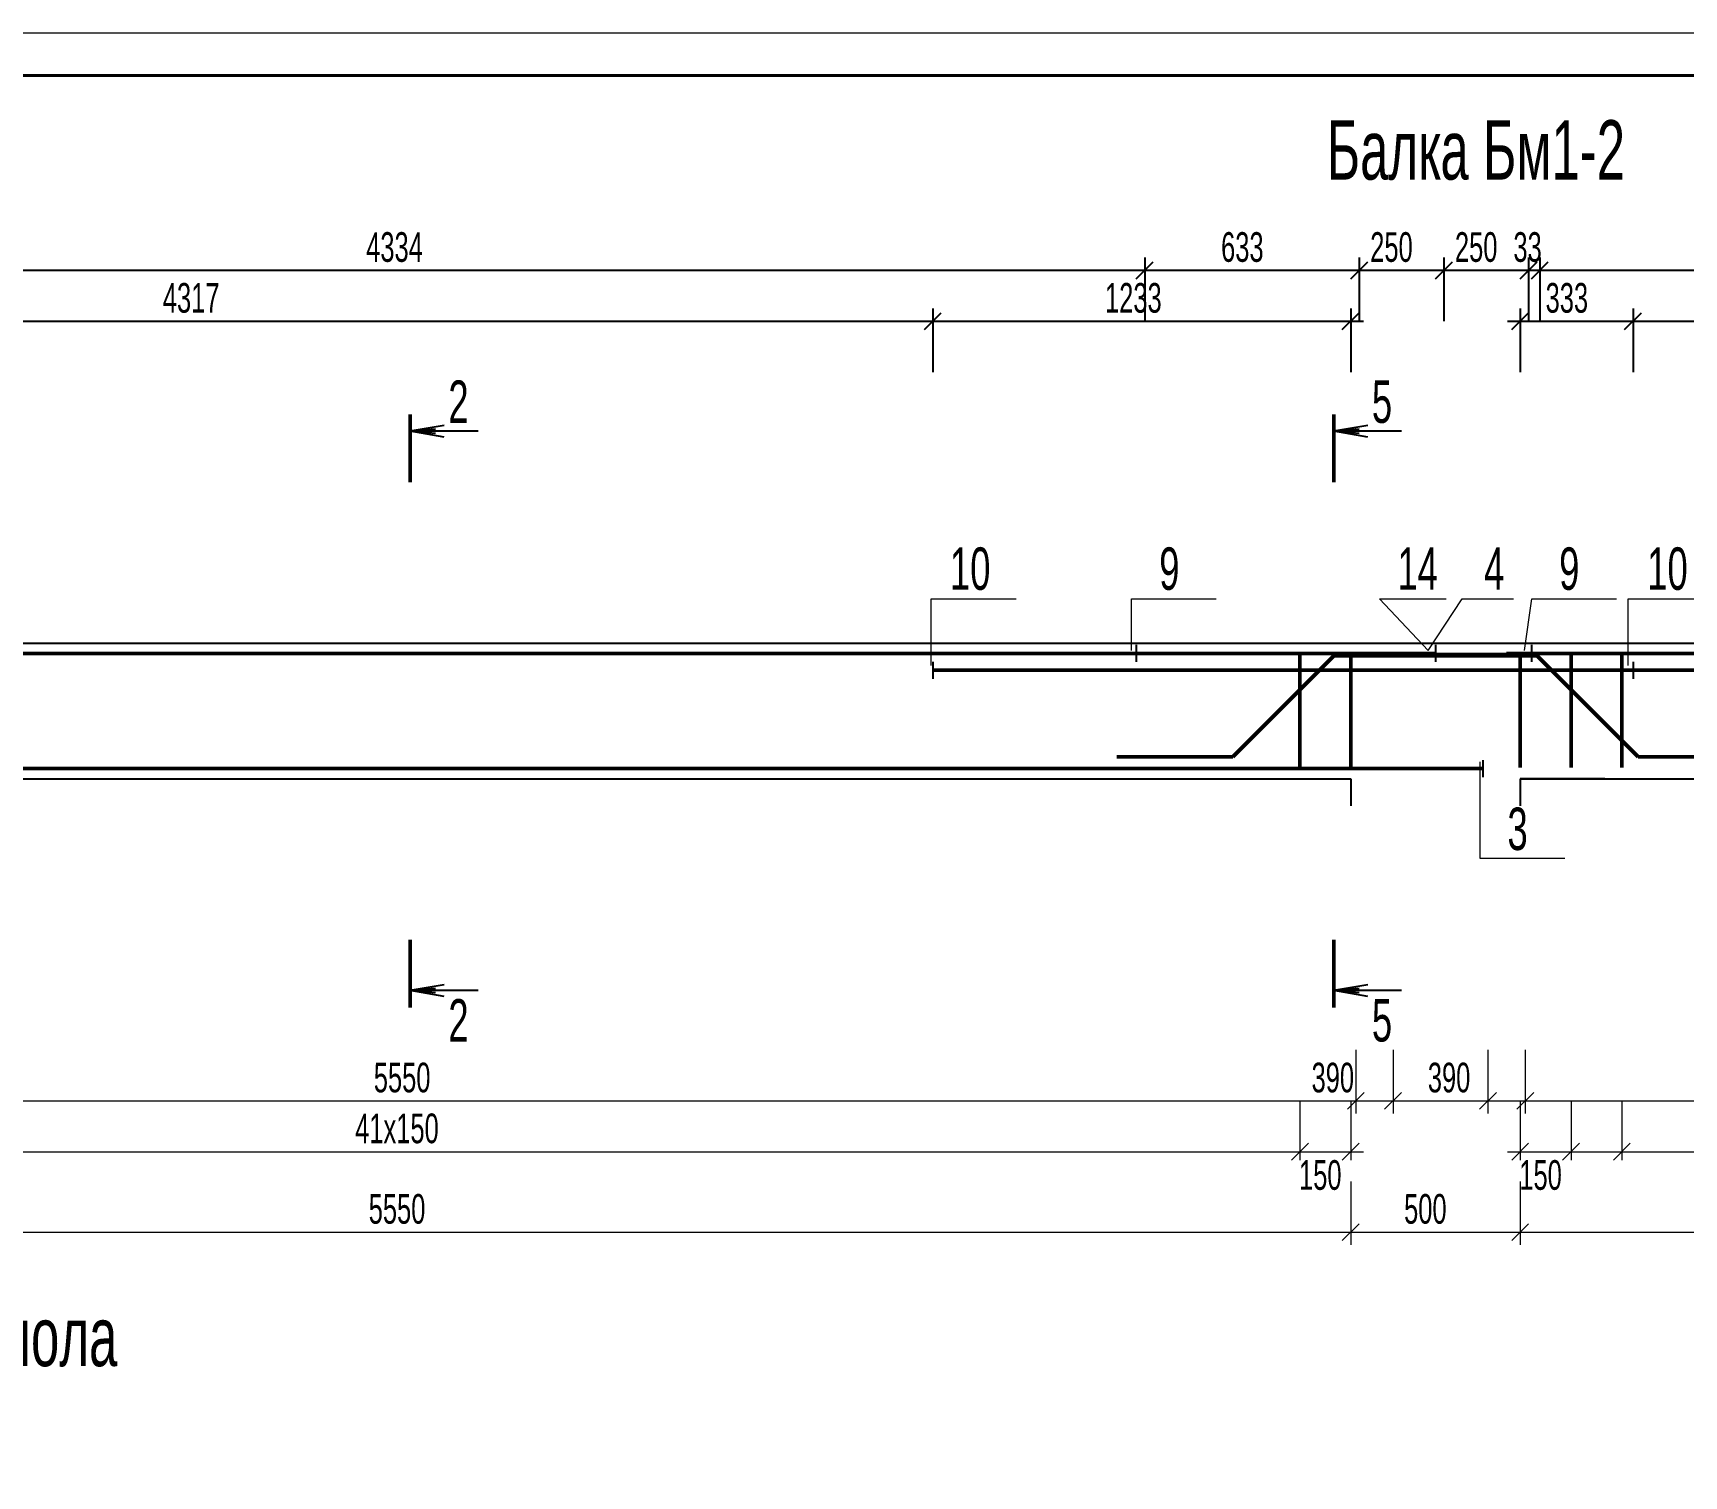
# Model space of a CAD drawing. Extents: x -483223 to 550073, y -164053 to -64662.
# Drawn here: x -190949 to -171463, y -90049 to -73022 of the extents above; entities that cross this region are included whole.
import ezdxf

# ---------------------------------------------------------------- set-up
doc = ezdxf.new("R2010")
doc.units = 0
doc.header["$MEASUREMENT"] = 0
for name, color, linetype in [('ARM', 3, 'CONTINUOUS'), ('BALKI', 62, 'CONTINUOUS'), ('OPAL', 4, 'CONTINUOUS'), ('OTM', 9, 'CONTINUOUS'), ('RAZM', 6, 'CONTINUOUS'), ('ТЕКСТ', 252, 'CONTINUOUS')]:
    doc.layers.add(name, color=color, linetype=linetype)
for name, color, linetype, lineweight in [('АРМАТУРА', 11, 'CONTINUOUS', 50), ('ОСН. ТОНКА', 250, 'CONTINUOUS', 15), ('РАМКА', 250, 'CONTINUOUS', 40), ('РОЗМІР', 250, 'CONTINUOUS', 15)]:
    doc.layers.add(name, color=color, linetype=linetype, lineweight=lineweight)
doc.styles.add('РОЗМІР', font='ARIALN.TTF', dxfattribs={"width": 0.75})

msp = doc.modelspace()

# ---------------------------------------------------------------- linework, layer by layer
at = {"layer": 'ARM', "color": 0}
for p, q in [((-177928.4292, -80242.1409), (-177928.4292, -80442.1409)), ((-174396.5262, -80242.1409), (-174396.5262, -80442.1409)), ((-174396.5231, -80242.1409), (-174396.5231, -80442.1409)), ((-173264.6292, -80242.1409), (-173264.6292, -80442.1409)), ((-180328.4262, -80442.1409), (-180328.4262, -80642.1409)), ((-177928.4292, -80342.1409), (-173396.5262, -80342.1409)), ((-175396.5262, -80342.1409), (-174396.5262, -80342.1409)), ((-175396.5262, -80342.1409), (-173264.6292, -80342.1409)), ((-172064.6292, -80442.1409), (-172064.6292, -80642.1409)), ((-173836.5286, -81602.1385), (-173836.5286, -81802.1385)), ((-173836.5255, -81602.1385), (-173836.5255, -81802.1385))]:
    msp.add_line(p, q, dxfattribs=at)
at = {"layer": 'BALKI', "color": 0}
for p, q in [((-199196.5246, -80222.1397), (-173396.5262, -80222.1397)), ((-175396.5262, -80222.1397), (-149596.5262, -80222.1397)), ((-197596.5246, -81822.1397), (-175396.5262, -81822.1397)), ((-175396.5262, -81822.1397), (-175396.5262, -82142.1409)), ((-175396.5262, -81822.1397), (-175396.5262, -82142.1409)), ((-172396.5262, -81822.1397), (-173396.5262, -81822.1397)), ((-173396.5262, -81822.1397), (-173396.5262, -82142.1409)), ((-173396.5262, -81822.1397), (-151196.5262, -81822.1397)), ((-173396.5262, -81822.1397), (-173396.5262, -82142.1409))]:
    msp.add_line(p, q, dxfattribs=at)
at = {"layer": 'OPAL', "color": 0}
msp.add_line((-176396.5262, -81822.1397), (-175396.5262, -81822.1397), dxfattribs=at)
at = {"layer": 'OTM', "color": 0}
for p, q in [((-177928.4231, -75922.1397), (-177728.4231, -75722.1397)), ((-177928.4231, -75922.1397), (-177728.4231, -75722.1397)), ((-177828.4231, -75672.1397), (-177828.4231, -76422.1397)), ((-177828.4231, -75672.1397), (-177828.4231, -76422.1397)), ((-175396.517, -75922.1397), (-175196.517, -75722.1397)), ((-175396.517, -75922.1397), (-175196.517, -75722.1397)), ((-175296.517, -75672.1397), (-175296.517, -76422.1397)), ((-175296.517, -75672.1397), (-175296.517, -76422.1397)), ((-174396.5262, -75922.1397), (-174196.5262, -75722.1397)), ((-174396.517, -75922.1397), (-174196.517, -75722.1397)), ((-174296.5262, -75672.1397), (-174296.5262, -76422.1397)), ((-174296.517, -75672.1397), (-174296.517, -76422.1397)), ((-173396.5231, -75922.1397), (-173196.5231, -75722.1397)), ((-173396.5231, -75922.1397), (-173196.5231, -75722.1397)), ((-173296.5231, -75672.1397), (-173296.5231, -76422.1397)), ((-173296.5231, -75672.1397), (-173296.5231, -76422.1397)), ((-173264.6261, -75922.1397), (-173064.6261, -75722.1397)), ((-173264.6261, -75922.1397), (-173064.6261, -75722.1397)), ((-173164.6261, -75672.1397), (-173164.6261, -76422.1397)), ((-173164.6261, -75672.1397), (-173164.6261, -76422.1397)), ((-195314.6246, -75822.1397), (-177678.4231, -75822.1397)), ((-177978.4231, -75822.1397), (-175146.517, -75822.1397)), ((-175446.517, -75822.1397), (-174146.517, -75822.1397)), ((-174446.5262, -75822.1397), (-173146.5231, -75822.1397)), ((-173446.5231, -75822.1397), (-173014.6261, -75822.1397)), ((-173314.6261, -75822.1397), (-156078.4231, -75822.1397)), ((-180428.4262, -76522.1397), (-180228.4262, -76322.1397)), ((-180428.4262, -76522.1397), (-180228.4262, -76322.1397)), ((-180328.4262, -76272.1397), (-180328.4262, -77022.1397)), ((-180328.4262, -76272.1397), (-180328.4262, -77022.1397)), ((-175496.5231, -76522.1397), (-175296.5231, -76322.1397)), ((-175396.5231, -76272.1397), (-175396.5231, -77022.1397)), ((-173496.5262, -76522.1397), (-173296.5262, -76322.1397)), ((-173396.5262, -76272.1397), (-173396.5262, -77022.1397)), ((-172164.6292, -76522.1397), (-171964.6292, -76322.1397)), ((-172164.6292, -76522.1397), (-171964.6292, -76322.1397)), ((-172064.6292, -76272.1397), (-172064.6292, -77022.1397)), ((-172064.6292, -76272.1397), (-172064.6292, -77022.1397)), ((-197746.5246, -76422.1397), (-180178.4262, -76422.1397)), ((-180478.4262, -76422.1397), (-175246.5231, -76422.1397)), ((-173546.5262, -76422.1397), (-171914.6292, -76422.1397)), ((-172214.6292, -76422.1397), (-156178.4231, -76422.1397))]:
    msp.add_line(p, q, dxfattribs=at)
at = {"layer": 'RAZM', "color": 0, "lineweight": 50}
for p, q in [((-186496.4224, -78322.1397), (-186496.4224, -77522.1397)), ((-175596.4224, -78322.1397), (-175596.4224, -77522.1397)), ((-186496.4224, -83722.1397), (-186496.4224, -84522.1397)), ((-175596.4224, -83722.1397), (-175596.4224, -84522.1397))]:
    msp.add_line(p, q, dxfattribs=at)
at = {"layer": 'RAZM', "color": 0}
for p, q in [((-186096.4224, -77651.638), (-186496.4224, -77722.1397)), ((-186196.4224, -77695.9373), (-186496.4224, -77722.1397)), ((-185696.4224, -77722.1397), (-186496.4224, -77722.1397)), ((-186096.4224, -77792.6414), (-186496.4224, -77722.1397)), ((-186196.4224, -77748.3421), (-186496.4224, -77722.1397)), ((-175196.4224, -77651.638), (-175596.4224, -77722.1397)), ((-175296.4224, -77695.9373), (-175596.4224, -77722.1397)), ((-174796.4224, -77722.1397), (-175596.4224, -77722.1397)), ((-175196.4224, -77792.6414), (-175596.4224, -77722.1397)), ((-175296.4224, -77748.3421), (-175596.4224, -77722.1397)), ((-186096.4224, -84251.641), (-186496.4224, -84322.1397)), ((-186196.4224, -84295.9404), (-186496.4224, -84322.1397)), ((-185696.4224, -84322.1397), (-186496.4224, -84322.1397)), ((-186096.4224, -84392.6384), (-186496.4224, -84322.1397)), ((-186196.4224, -84348.339), (-186496.4224, -84322.1397)), ((-175196.4224, -84251.641), (-175596.4224, -84322.1397)), ((-175296.4224, -84295.9404), (-175596.4224, -84322.1397)), ((-174796.4224, -84322.1397), (-175596.4224, -84322.1397)), ((-175196.4224, -84392.6384), (-175596.4224, -84322.1397)), ((-175296.4224, -84348.339), (-175596.4224, -84322.1397))]:
    msp.add_line(p, q, dxfattribs=at)
at = {"layer": 'АРМАТУРА', "color": 0}
for p, q in [((-198396.5292, -80342.1409), (-174396.5231, -80342.1409)), ((-176788.5275, -81562.1391), (-175596.5262, -80370.1377)), ((-175996.5262, -80354.1404), (-175996.5262, -81690.139)), ((-175596.5262, -80370.1377), (-173196.5262, -80370.1377)), ((-175396.5262, -80354.1404), (-175396.5262, -81690.139)), ((-173557.8764, -80342.1409), (-149596.5262, -80342.1409)), ((-173396.5262, -80354.1404), (-173396.5262, -81690.139)), ((-173196.5262, -80370.1377), (-172004.5248, -81562.1391)), ((-172796.5262, -80354.1404), (-172796.5262, -81690.139)), ((-172196.5262, -80354.1404), (-172196.5262, -81690.139)), ((-180328.4262, -80542.1409), (-173396.5262, -80542.1409)), ((-175396.5262, -80542.1409), (-172064.6292, -80542.1409)), ((-172064.6292, -80542.1409), (-149596.5262, -80542.1409)), ((-178157.894, -81562.1391), (-176788.5275, -81562.1391)), ((-172004.5248, -81562.1391), (-152588.5244, -81562.1391)), ((-198956.5283, -81702.1385), (-173836.5255, -81702.1385)), ((-175396.5262, -81702.1385), (-173836.5286, -81702.1385))]:
    msp.add_line(p, q, dxfattribs=at)
at = {"layer": 'ОСН. ТОНКА', "color": 0, "ltscale": 40}
msp.add_lwpolyline([(-216968.0326, -73022.1397), (-216968.0326, -132422.1397), (-132868.0326, -132422.1397), (-132868.0326, -73022.1397), (-216968.0326, -73022.1397)], dxfattribs=at)
at = {"layer": 'РАМКА', "color": 0, "ltscale": 40}
msp.add_lwpolyline([(-133368.0326, -131922.1397), (-133368.0326, -131922.1397), (-133368.0326, -73522.1397), (-214968.0326, -73522.1397), (-214968.0326, -131922.1397), (-133368.0326, -131922.1397)], dxfattribs=at)
at = {"layer": 'РОЗМІР', "color": 0}
for p, q in [((-180346.9504, -80484.658), (-180346.9504, -79697.1031)), ((-180346.9504, -79697.1031), (-179346.9504, -79697.1031)), ((-177984.2795, -80309.6458), (-177984.2795, -79697.1031)), ((-177984.2795, -79697.1031), (-176984.2795, -79697.1031)), ((-174484.0292, -80309.6458), (-175058.0835, -79697.1031)), ((-175058.0835, -79697.1031), (-174271.0564, -79697.1031)), ((-174484.0292, -80309.6458), (-174082.7897, -79697.1031)), ((-174082.7897, -79697.1031), (-173477.1366, -79697.1031)), ((-173346.4468, -80309.6458), (-173258.9377, -79697.1031)), ((-173258.9377, -79697.1031), (-172258.9377, -79697.1031)), ((-172121.3583, -80484.658), (-172121.3583, -79697.1031)), ((-172121.3583, -79697.1031), (-171121.3583, -79697.1031)), ((-173871.4834, -81622.2404), (-173871.4834, -82759.8228)), ((-173871.4834, -82759.8228), (-172871.4834, -82759.8228)), ((-175336.5194, -85022.1397), (-175336.5194, -85772.1397)), ((-175336.5194, -85022.1397), (-175336.5194, -85772.1397)), ((-174896.5262, -85022.1397), (-174896.5262, -85772.1397)), ((-173776.5219, -85022.1397), (-173776.5219, -85772.1397)), ((-173336.5225, -85022.1397), (-173336.5225, -85772.1397)), ((-173336.5225, -85022.1397), (-173336.5225, -85772.1397)), ((-175436.5194, -85722.1397), (-175236.5194, -85522.1397)), ((-175436.5194, -85722.1397), (-175236.5194, -85522.1397)), ((-174996.5262, -85722.1397), (-174796.5262, -85522.1397)), ((-173876.5219, -85722.1397), (-173676.5219, -85522.1397)), ((-173436.5225, -85722.1397), (-173236.5225, -85522.1397)), ((-173436.5225, -85722.1397), (-173236.5225, -85522.1397)), ((-197686.5194, -85622.1397), (-175186.5194, -85622.1397)), ((-175996.5262, -85622.1397), (-175996.5262, -86322.1397)), ((-175486.5194, -85622.1397), (-173626.5219, -85622.1397)), ((-175396.5262, -85622.1397), (-175396.5262, -86322.1397)), ((-175046.5262, -85622.1397), (-173186.5225, -85622.1397)), ((-173486.5225, -85622.1397), (-150986.5225, -85622.1397)), ((-173396.5262, -85622.1397), (-173396.5262, -86322.1397)), ((-172796.5262, -85622.1397), (-172796.5262, -86322.1397)), ((-172196.5262, -85622.1397), (-172196.5262, -86322.1397)), ((-176096.5262, -86322.1397), (-175896.5262, -86122.1397)), ((-175496.5262, -86322.1397), (-175296.5262, -86122.1397)), ((-173496.5262, -86322.1397), (-173296.5262, -86122.1397)), ((-172896.5262, -86322.1397), (-172696.5262, -86122.1397)), ((-172296.5262, -86322.1397), (-172096.5262, -86122.1397)), ((-197746.5246, -86222.1397), (-175246.5262, -86222.1397)), ((-197746.5246, -86222.1397), (-175246.5262, -86222.1397)), ((-197746.5246, -86222.1397), (-175246.5262, -86222.1397)), ((-196996.5246, -86222.1397), (-175996.5262, -86222.1397)), ((-175996.5262, -86222.1397), (-175396.5262, -86222.1397)), ((-173546.5262, -86222.1397), (-151046.5262, -86222.1397)), ((-173546.5262, -86222.1397), (-151046.5262, -86222.1397)), ((-173396.5262, -86222.1397), (-172796.5262, -86222.1397)), ((-172796.5262, -86222.1397), (-151796.5262, -86222.1397)), ((-175396.5262, -86572.1397), (-175396.5262, -87322.1397)), ((-175396.5262, -86572.1397), (-175396.5262, -87322.1397)), ((-173396.5262, -86572.1397), (-173396.5262, -87322.1397)), ((-173396.5262, -86572.1397), (-173396.5262, -87322.1397)), ((-175496.5262, -87272.1397), (-175296.5262, -87072.1397)), ((-175496.5262, -87272.1397), (-175296.5262, -87072.1397)), ((-173496.5262, -87272.1397), (-173296.5262, -87072.1397)), ((-173496.5262, -87272.1397), (-173296.5262, -87072.1397)), ((-197746.5246, -87172.1397), (-175246.5262, -87172.1397)), ((-175546.5262, -87172.1397), (-173246.5262, -87172.1397)), ((-173546.5262, -87172.1397), (-151046.5262, -87172.1397))]:
    msp.add_line(p, q, dxfattribs=at)

# ---------------------------------------------------------------- texts
at = {"layer": 'OTM', "color": 0, "style": 'РОЗМІР', "width": 0.75}
for s, p in [('4334', (-187016.5286, -75722.1397)), ('633', (-176926.5286, -75722.1397)), ('250', (-175166.5286, -75722.1397)), ('250', (-174166.5286, -75722.1397)), ('33', (-173476.5286, -75722.1397)), ('4317', (-189416.5286, -76322.1397)), ('1233', (-178296.5286, -76322.1397)), ('333', (-173096.5286, -76322.1397))]:
    msp.add_text(s, height=350, dxfattribs=at).set_placement(p)
at = {"layer": 'RAZM', "color": 0, "style": 'РОЗМІР', "width": 0.75}
for s, p in [('2', (-186046.5286, -77622.1397)), ('5', (-175146.5286, -77622.1397)), ('2', (-186046.5286, -84922.1397)), ('5', (-175146.5286, -84922.1397))]:
    msp.add_text(s, height=500, dxfattribs=at).set_placement(p)
at = {"layer": 'РОЗМІР', "color": 0, "style": 'РОЗМІР', "width": 0.75}
for s, height, p in [('10', 500, (-180126.5286, -79592.1397)), ('9', 500, (-177656.5286, -79592.1397)), ('14', 500, (-174845.6868, -79592.1397)), ('4', 500, (-173822.7103, -79592.1397)), ('9', 500, (-172936.5286, -79592.1397)), ('10', 500, (-171896.5286, -79592.1397)), ('3', 500, (-173546.5286, -82662.1397)), ('5550', 350, (-186926.5286, -85522.1397)), ('390', 350, (-175858.8151, -85522.1397)), ('390', 350, (-174486.5286, -85522.1397)), ('41x150', 350, (-187146.5286, -86122.1397)), ('150', 350, (-176006.5286, -86672.1397)), ('150', 350, (-173406.5286, -86672.1397)), ('5550', 350, (-186986.5286, -87072.1397)), ('500', 350, (-174766.5286, -87072.1397))]:
    msp.add_text(s, height=height, dxfattribs=at).set_placement(p)
at = {"layer": 'ТЕКСТ', "color": 0, "style": 'РОЗМІР', "width": 0.75}
msp.add_text('Балка Бм1-2', height=700, dxfattribs=at).set_placement((-175680.2042, -74751.1491))
at = {"layer": 'ТЕКСТ', "color": 0, "ltscale": 30, "insert": (-193608.6398, -88964.0019), "char_height": 700, "width": 22648.048324, "attachment_point": 8, "style": 'РОЗМІР'}
msp.add_mtext('\\pt10500;Схема металевого купола', dxfattribs=at)

doc.saveas('drawing.dxf')
